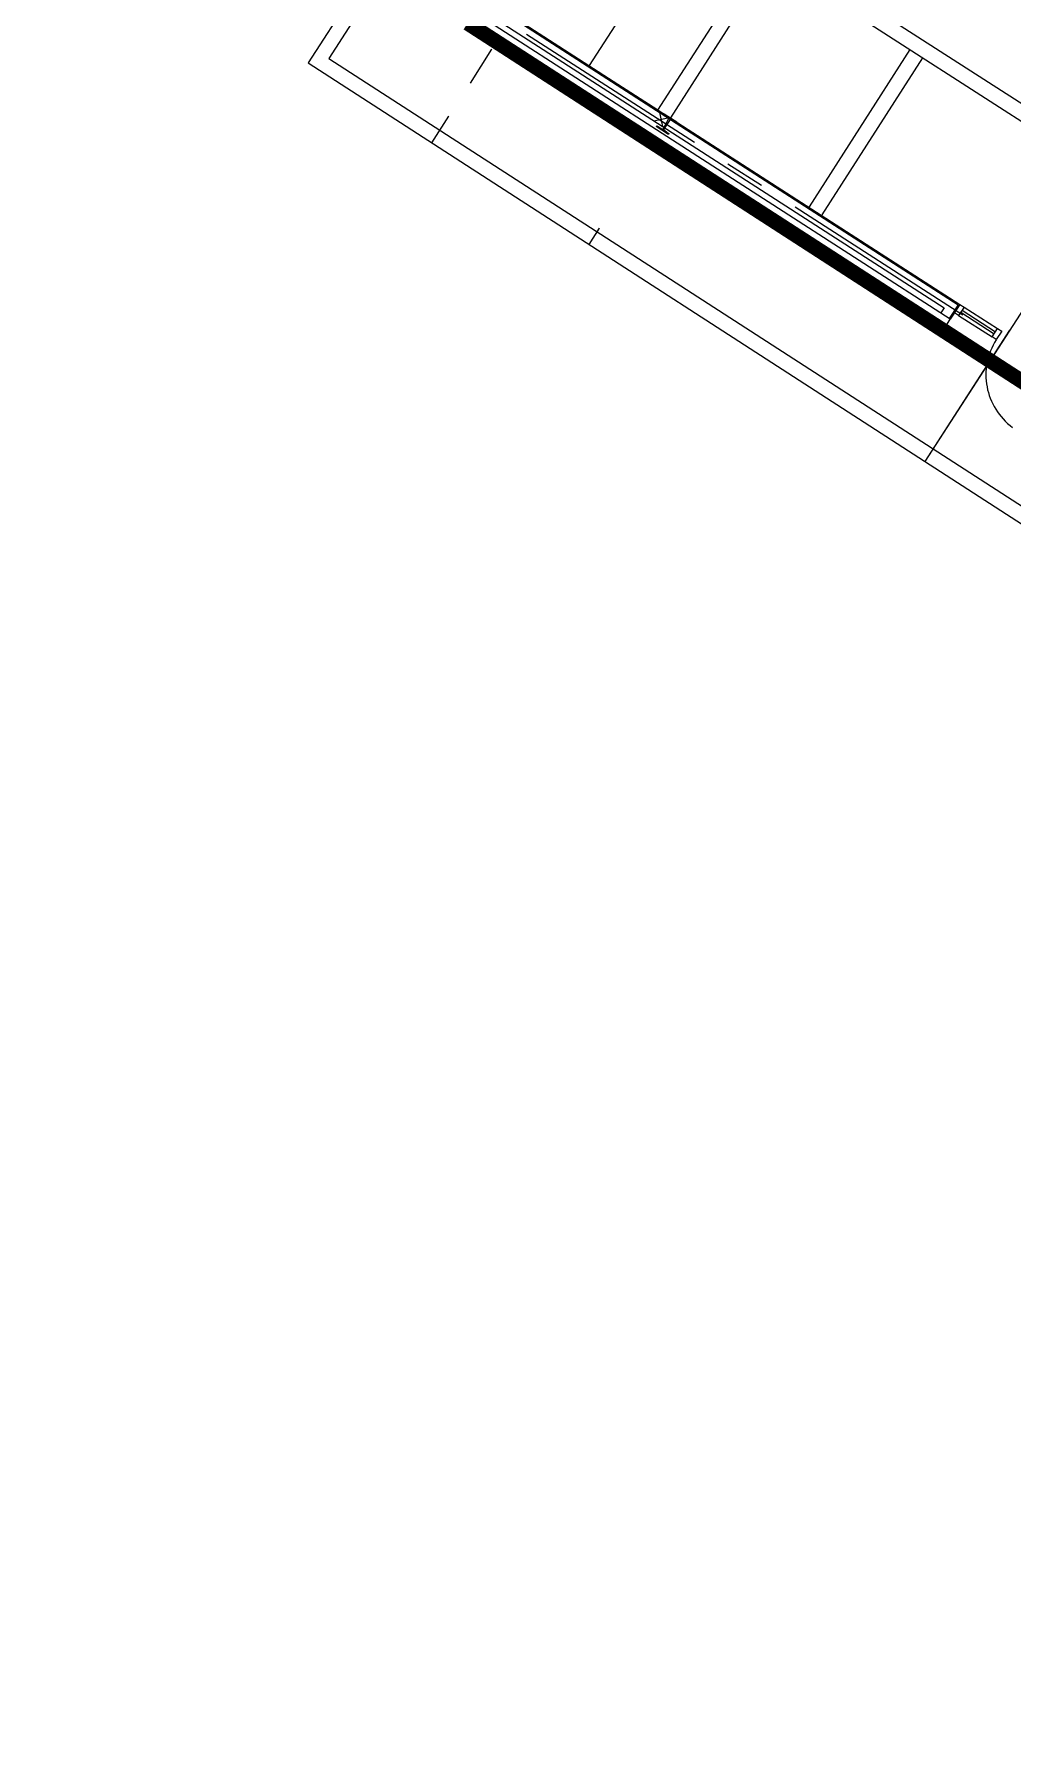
# Model space of a CAD drawing. Header units: inches. Extents: x -48022 to 80112, y -8164 to 5118.
# Drawn here: x 63219 to 63610, y -1339 to -653 of the extents above; entities that cross this region are included whole.
import ezdxf
from ezdxf.xclip import XClip

# ---------------------------------------------------------------- set-up
doc = ezdxf.new("R2010")
doc.units = ezdxf.units.IN
doc.header["$LTSCALE"] = 10
doc.header["$XCLIPFRAME"] = 0
doc.linetypes.add('Amconstr', pattern=[9999, 9999, 0])
doc.linetypes.add('CENTER', pattern=[2, 1.25, -0.25, 0.25, -0.25])
doc.layers.add('A-DOOR', color=2, linetype='Continuous', lineweight=20)
for name, color, linetype in [('FURN', 6, 'Continuous'), ('Plot Boundary', 1, 'Continuous'), ('ROAD CL', 251, 'CENTER'), ('roads & footpath', 161, 'Continuous')]:
    doc.layers.add(name, color=color, linetype=linetype)

# ---------------------------------------------------------------- blocks, each defined once
blk = doc.blocks.new('pdf plan')
at = {"color": 250, "linetype": 'Continuous', "lineweight": -2}
for points in [[(680.76, 216.26), (719.56, 255.06), (719.56, 255.06)], [(637.23, 240.54), (638.16, 241.5), (658.4, 221.29), (687.31, 250.17), (688.27, 249.21)], [(688.17, 250.23), (677.16, 239.25), (677.16, 239.25)], [(637.82, 239.95), (638.16, 240.28), (658.4, 220.06), (687.31, 248.94), (687.64, 248.58)], [(674.97, 237.03), (672.79, 234.82), (672.79, 234.82)], [(670.57, 232.64), (659.56, 221.62), (659.56, 221.62)], [(677.75, 221.79), (675.54, 223.97), (675.54, 223.97)], [(662.34, 216.53), (660.12, 218.71), (660.12, 218.71)], [(670.44, 205.94), (683.24, 218.74), (683.24, 218.74)], [(677.39, 201.47), (664.52, 214.34), (664.52, 214.34)]]:
    blk.add_lwpolyline(points, dxfattribs=at)
for points in [[(658.4, 217.98), (688.97, 248.55), (688.27, 249.21), (658.4, 219.37), (637.23, 240.54), (636.53, 239.85)], [(669.42, 230.78), (669.48, 230.82), (669.55, 230.78), (668.72, 229.96), (668.69, 230.02), (668.72, 230.09), (669.05, 230.42), (668.32, 231.08), (668.03, 230.78), (667.96, 230.75), (667.89, 230.78), (668.72, 231.61), (668.75, 231.54), (668.72, 231.48), (668.42, 231.15), (669.08, 230.49)]]:
    blk.add_lwpolyline(points, close=True, dxfattribs=at)
at = {"color": 250, "linetype": 'Continuous', "lineweight": 5}
blk.add_lwpolyline([(637.3, 240.48), (638.16, 241.37), (658.4, 221.16), (687.31, 250.04), (688.2, 249.14)], dxfattribs=at)
at = {"color": 250, "linetype": 'Continuous', "lineweight": 9}
for points in [[(667.7, 230.45), (668.82, 230.45), (668.82, 230.45)], [(668.26, 229.89), (668.26, 231.01), (668.26, 231.01)]]:
    blk.add_lwpolyline(points, dxfattribs=at)
at = {"layer": 'A-DOOR', "color": 250}
for points in [[(689.76, 252.65), (690.04, 252.93), (690.59, 252.37), (690.31, 252.1)], [(687.87, 249.64), (687.31, 250.17), (687.58, 250.47), (688.14, 249.9)]]:
    blk.add_lwpolyline(points, close=True, dxfattribs=at)
for points in [[(687.58, 250.47), (689.76, 252.65)], [(687.79, 250.25), (689.97, 252.44)], [(687.92, 250.12), (690.11, 252.31)], [(688.14, 249.9), (690.31, 252.1)]]:
    blk.add_lwpolyline(points, dxfattribs=at)
blk.add_arc((694.18, 255.97), 5.08, 225.0746, 311.5227, dxfattribs=at)
at = {"layer": 'FURN', "color": 250, "linetype": 'Amconstr', "lineweight": 25}
blk.add_line((648.93, 239.92), (662.97, 225.86), dxfattribs=at)
for points in [[(657.14, 242.33), (678.61, 263.8)], [(657.97, 241.5), (679.44, 262.97)], [(647.2, 252.2), (668.31, 231.2), (668.31, 231.2)], [(667.88, 251.41), (678.2, 241.14)], [(667.06, 250.59), (677.38, 240.31)], [(650.56, 247.29), (667.5, 230.35), (667.5, 230.35)], [(658.41, 221.28), (667.49, 230.36)]]:
    blk.add_lwpolyline(points, dxfattribs=at)
at = {"layer": 'Plot Boundary', "color": 5, "linetype": 'ByBlock'}
blk.add_lwpolyline([(565.71, 310.48), (633.63, 378.15), (726.06, 285.4), (658.14, 217.72)], close=True, dxfattribs=at)
at = {"layer": 'ROAD CL', "ltscale": 5}
blk.add_lwpolyline([(704.06, 239.56), (552.83, 391.32), (159.01, 392.01)], dxfattribs=at)

msp = doc.modelspace()

# ---------------------------------------------------------------- linework, layer by layer
at = {"layer": 'Plot Boundary', "color": 0, "linetype": 'ByBlock', "const_width": 6}
msp.add_lwpolyline([(63759.22, -85.6), (64172.45, -352.62), (63807.74, -917.04), (63394.5, -650.02)], close=True, dxfattribs=at)
at = {"layer": 'ROAD CL', "color": 1, "ltscale": 5}
msp.add_lwpolyline([(63575.07, -823.84), (64150.66, 66.92), (63731.75, 2015.89)], dxfattribs=at)
at = {"layer": 'roads & footpath'}
for points in [[(55014.01, -779.29, -0.323578), (55059.31, -716.62, -0.013071), (55967.67, -442.84), (56204.33, -398.54, -0.10569), (63713.76, -78.55), (63336.43, -662.5), (63820.22, -975.11), (64325.53, -193.1, -0.004624), (64650.94, -263.02, -0.207356), (65711.38, -1035.91, 0.151144), (66015.95, -1317.7, -0.2887), (66109.12, -1465.62), (66109.12, -1767.31)], [(55020.01, -779.29, -0.323578), (55061.19, -722.32, -0.013068), (55969.01, -448.69), (56205.63, -404.4, -0.105565), (63703.78, -82.95), (63328.14, -664.28), (63822, -983.4), (64328.35, -199.8, -0.004567), (64649.63, -268.87, -0.207352), (65706.2, -1038.93, 0.151135), (66013.36, -1323.11, -0.2887), (66103.12, -1465.62), (66103.12, -1749.31)]]:
    msp.add_lwpolyline(points, format="xyb", dxfattribs=at)

# ---------------------------------------------------------------- block references
at = {"linetype": 'Amconstr', "lineweight": 25}
ref = msp.add_blockref('pdf plan', (61586.99, 2414.1), dxfattribs=dict(at, xscale=5.131858713091743, yscale=5.131858713091743, zscale=5.131858713091743, rotation=282.2313422511228))
XClip(ref).set_block_clipping_path([(164.4791717222, 449.2939431408), (576.659918646, 448.5683895352), (739.282937211, 285.3718372324), (658.1213050436, 204.4954374036), (528.9983881636, 334.0737409183), (235.5965602188, 334.5902103453), (235.5625337246, 315.2600524106), (164.2434555072, 315.3855939715)])

doc.saveas('drawing.dxf')
